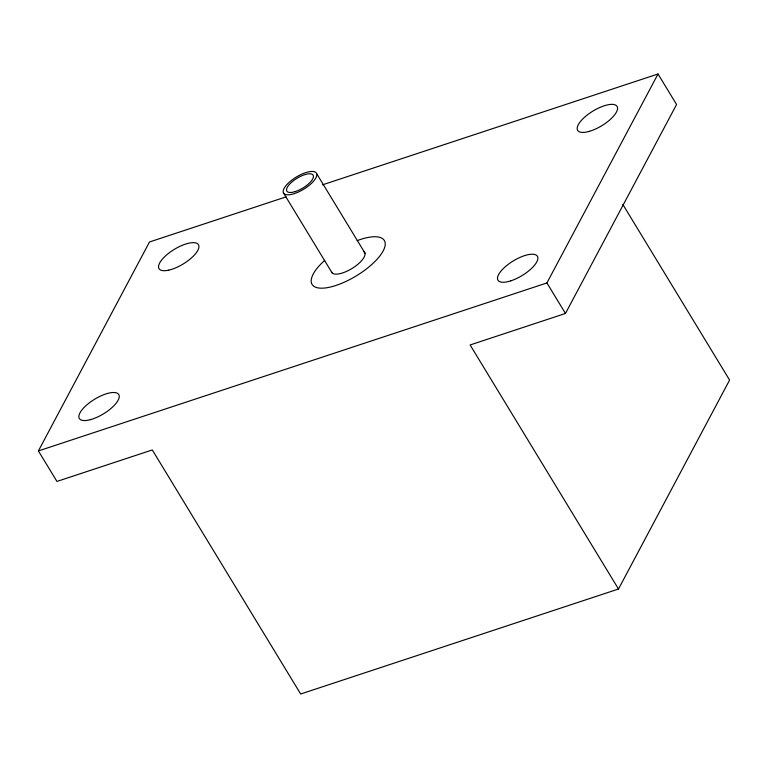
<?xml version="1.0" encoding="UTF-8"?>
<svg xmlns="http://www.w3.org/2000/svg" width="768" height="768" viewBox="0 0 768 768"><rect width="100%" height="100%" fill="white"/><g stroke="black" fill="none" stroke-linecap="round" stroke-linejoin="round"><path stroke-width="1.15" d="M622.819 204.422L729.6 380.064L618.499 589.018L300.672 694.003L152.294 449.942L56.947 481.44L38.4 450.931L149.501 241.978L286.022 196.886M38.4 450.931L546.922 282.95L658.022 73.997L676.57 104.506L565.469 313.459L470.122 344.957L618.499 589.018M322.426 184.858L658.022 73.997M546.922 282.95L565.469 313.459M316.598 173.53A19.219 7.123 -31.3 0 1 294.058 193.709A19.219 7.123 -31.3 0 1 289.306 182.189A19.219 7.123 -31.3 0 1 316.598 173.53L365.203 253.478M283.382 192.758L331.978 272.707M363.542 251.453A19.219 7.123 -31.3 0 1 353.098 267.802A19.219 7.123 -31.3 0 1 331.603 272.083M357.149 240.643A42.278 15.667 -31.3 0 1 381.446 253.766A42.278 15.667 -31.3 0 1 325.2 287.962A42.278 15.667 -31.3 0 1 324.72 260.362M295.238 191.597A15.379 5.693 -31.3 0 0 313.277 175.45A15.379 5.693 -31.3 0 0 291.446 182.381A15.379 5.693 -31.3 0 0 295.238 191.597M589.325 131.357A23.059 8.544 -31.3 0 0 617.434 107.261A23.059 8.544 -31.3 0 0 585.331 116.563A23.059 8.544 -31.3 0 0 589.325 131.357M90.317 419.693A23.059 8.544 -31.3 0 0 119.203 395.741A23.059 8.544 -31.3 0 0 87.658 404.17A23.059 8.544 -31.3 0 0 90.317 419.693M511.018 280.781A23.059 8.544 -31.3 0 0 537.533 256.522A23.059 8.544 -31.3 0 0 504.499 267.437A23.059 8.544 -31.3 0 0 511.018 280.781M168.72 270.154A23.059 8.544 -31.3 0 0 198.941 246.547A23.059 8.544 -31.3 0 0 168.547 253.344A23.059 8.544 -31.3 0 0 168.72 270.154"/></g></svg>
